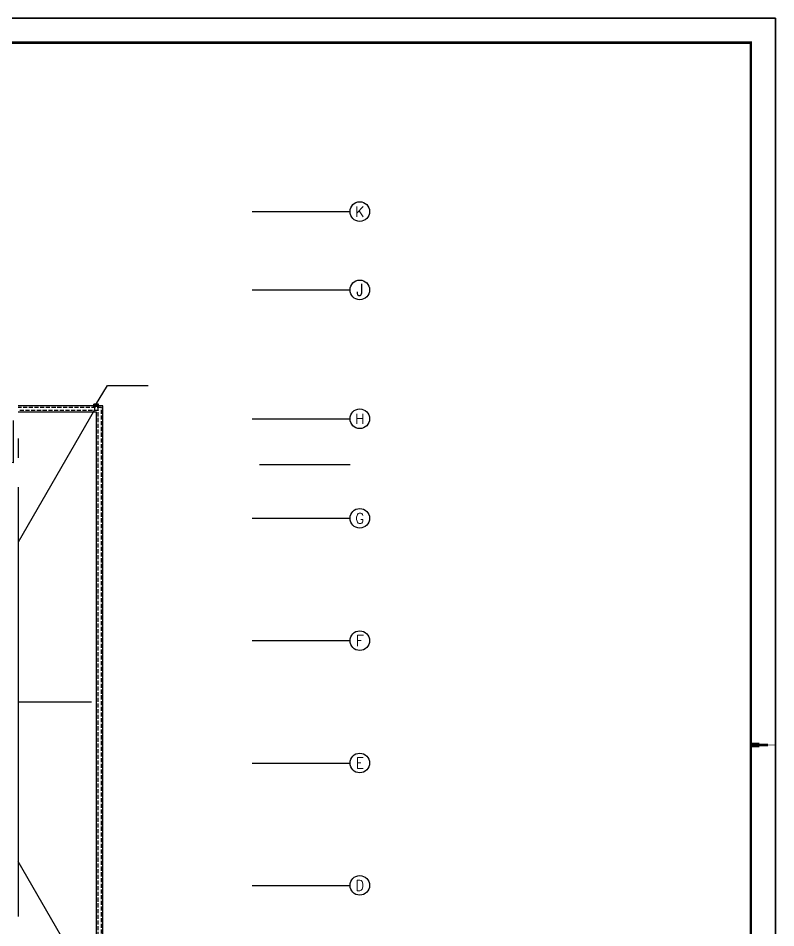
# Model space of a CAD drawing. Extents: x -55438775289 to -98440, y -7665632576 to 9496667396.
# Drawn here: x -154877 to -108414, y 111380 to 167135 of the extents above; entities that cross this region are included whole.
import ezdxf
from ezdxf.enums import TextEntityAlignment as Align

# ---------------------------------------------------------------- set-up
doc = ezdxf.new("R2010")
doc.units = 0
doc.header["$LTSCALE"] = 1000
doc.linetypes.add('行政综合楼底图$0$DASH', pattern=[0.35, 0.25, -0.1])
doc.layers.get('0').update_dxf_attribs({"linetype": 'CONTINUOUS'})
for name, color, linetype in [('0AR', 8, 'CONTINUOUS'), ('FRAME', 7, 'CONTINUOUS'), ('行政综合楼底图$0$AXIS', 8, 'CONTINUOUS'), ('行政综合楼底图$0$AXIS_TEXT', 8, 'CONTINUOUS'), ('行政综合楼底图$0$DIM_IDEN', 8, 'CONTINUOUS'), ('行政综合楼底图$0$LINE', 8, 'CONTINUOUS'), ('行政综合楼底图$0$LVTRY', 8, 'CONTINUOUS'), ('行政综合楼底图$0$WALL', 8, 'CONTINUOUS'), ('行政综合楼底图$0$WATER', 8, 'CONTINUOUS'), ('行政综合楼底图$0$WINDOW', 8, 'CONTINUOUS')]:
    doc.layers.add(name, color=color, linetype=linetype)
doc.layers.add('行政综合楼底图$0$_0', color=8, linetype='CONTINUOUS', lineweight=0)
doc.styles.add('行政综合楼底图$0$_TCH_AXIS', font='COMPLEX', dxfattribs={"bigfont": 'GBCBIG'})
doc.styles.add('行政综合楼底图$0$COMPLEX', font='COMPLEX')

# ---------------------------------------------------------------- blocks, each defined once
blk = doc.blocks.new('行政综合楼底图$0$54i6iws5oo7folpdusthhs')
at = {"color": 253}
for points in [[(6304, 5690), (3370, 5007), (2804, 3090)], [(40404, 5690), (37470, 5007), (37005, 3273)], [(6304, 2891), (3370, 2207), (2904, -4510)], [(40304, 2490), (37370, 1807), (37005, -4860)], [(6204, -5210), (3370, -5893), (2904, -9310)], [(13804, -5509), (7320, -5893), (6854, -9310)], [(21429, -9310), (14620, -8926), (14154, -5509)], [(29054, -5509), (22245, -5893), (21779, -9310)], [(31504, -5509), (29870, -5893), (29404, -9310)], [(36355, -5509), (35470, -5893), (35005, -9310)], [(40304, -5210), (37170, -5893), (36705, -9310)]]:
    blk.add_lwpolyline(points, dxfattribs=at)
at = {"layer": '行政综合楼底图$0$LINE'}
for points in [[(2804, 5690), (2804, 3090)], [(40404, 3090), (40404, 5690)], [(40705, 4190), (40705, 5390)], [(3104, 3090), (6204, 3273)], [(3104, 2690), (6204, 2873)], [(37005, 3273), (40105, 3090)], [(37005, 2873), (40105, 2690)], [(2904, 2490), (2904, -4510)], [(40304, 2490), (40304, -9310)], [(3204, -4860), (6204, -4860)], [(37005, -4860), (40004, -4860)], [(2904, -5210), (2904, -9310)], [(3204, -5210), (6204, -5210)], [(6504, -5509), (6504, -9310)], [(6854, -5509), (6854, -9310)], [(13804, -5509), (13804, -9310)], [(14154, -5509), (14154, -9310)], [(21429, -5509), (21429, -9310)], [(21779, -5509), (21779, -9310)], [(29054, -5509), (29054, -9310)], [(29404, -5509), (29404, -9310)], [(36355, -5509), (36355, -9310)], [(36705, -5509), (36705, -9310)], [(37005, -5210), (40004, -5210)], [(3204, -9310), (40004, -9310)], [(3204, -9710), (14404, -9710)], [(28804, -9660), (14404, -9660)], [(14404, -9710), (14404, -9660)], [(28804, -9710), (28804, -9660)], [(28804, -9710), (40004, -9710)]]:
    blk.add_lwpolyline(points, dxfattribs=at)
blk = doc.blocks.new('行政综合楼底图$0$儿童房给如果')
at = {"layer": '行政综合楼底图$0$WATER', "linetype": '行政综合楼底图$0$DASH', "ltscale": 0.1}
for p, q in [((368439, 688329), (368439, 688539)), ((368739, 688539), (368439, 688539)), ((368449, 688329), (368449, 688529)), ((368729, 688529), (368449, 688529)), ((368524, 688509), (368469, 688129)), ((368654, 688509), (368708, 688129)), ((368729, 688329), (368729, 688529)), ((368739, 688329), (368739, 688539))]:
    blk.add_line(p, q, dxfattribs=at)
blk.add_lwpolyline([(368654, 688509), (368524, 688509)], dxfattribs=at)
blk.add_circle((368589, 688454), 55, dxfattribs=at)
blk = doc.blocks.new('行政综合楼底图$0$q8458w58w645srhjsthh')
at = {"layer": '行政综合楼底图$0$LVTRY'}
for points in [[(-454093, 123560), (-446020, 128221)], [(-436243, 128221), (-436243, 123721)], [(-418393, 123560), (-426466, 128221)]]:
    blk.add_lwpolyline(points, dxfattribs=at)
at = {"layer": '行政综合楼底图$0$_0', "rotation": 90}
blk.add_blockref('行政综合楼底图$0$儿童房给如果', (234036, -245148), dxfattribs=at)
at = {"layer": '行政综合楼底图$0$_0', "xscale": -1, "rotation": 270}
blk.add_blockref('行政综合楼底图$0$儿童房给如果', (-1106522, -245148), dxfattribs=at)
blk = doc.blocks.new('行政综合楼底图$0$_AXISO')
blk.add_circle((0, 0), 0.5)
at = {"layer": '行政综合楼底图$0$AXIS_TEXT', "style": '行政综合楼底图$0$COMPLEX', "width": 1.041667}
blk.add_attdef('A', text='', height=0.56, dxfattribs=at).set_placement((-0.25, -0.28), (0.25, -0.28), align=Align.FIT)
blk = doc.blocks.new('行政综合楼底图')
blk.add_lwpolyline([(-820280, -77765), (-820280, -104065)])
at = {"layer": '行政综合楼底图$0$AXIS'}
for p, q in [((-805930, -60865), (-799930, -60865)), ((-805930, -65665), (-799930, -65665)), ((-805930, -73565), (-799930, -73565)), ((-805480, -76365), (-799930, -76365)), ((-805930, -79665), (-799930, -79665)), ((-805930, -87165), (-799930, -87165)), ((-805930, -94665), (-799930, -94665)), ((-805930, -102165), (-799930, -102165))]:
    blk.add_line(p, q, dxfattribs=at)
at = {"layer": '行政综合楼底图$0$DIM_IDEN'}
for p, q in [((-815530, -72740), (-814805, -71529)), ((-814805, -71529), (-812316, -71529))]:
    blk.add_line(p, q, dxfattribs=at)
at = {"layer": '行政综合楼底图$0$WINDOW'}
for points in [[(-820280, -109065), (-815080, -109065), (-815080, -72765), (-820280, -72765), (-820280, -72765)], [(-820280, -108665), (-815480, -108665), (-815480, -73165), (-820280, -73165)]]:
    blk.add_lwpolyline(points, dxfattribs=at)
at = {"layer": '行政综合楼底图$0$WINDOW', "color": 251, "linetype": '行政综合楼底图$0$DASH'}
for points in [[(-820280, -108965), (-815180, -108965), (-815180, -72865), (-820280, -72865)], [(-820280, -108765), (-815380, -108765), (-815380, -73065), (-820280, -73065)]]:
    blk.add_lwpolyline(points, dxfattribs=at)
at = {"layer": '行政综合楼底图$0$AXIS'}
ref = blk.add_blockref('行政综合楼底图$0$_AXISO', (-799330, -60865), dxfattribs=dict(at, xscale=1200, yscale=1200, zscale=1200))
ref.add_attrib('A', 'K', dxfattribs={"layer": '行政综合楼底图$0$AXIS_TEXT', "height": 623, "style": '行政综合楼底图$0$_TCH_AXIS'}).set_placement((-799612, -61177), (-799048, -61177), align=Align.FIT)
ref = blk.add_blockref('行政综合楼底图$0$_AXISO', (-799330, -65665), dxfattribs=dict(at, xscale=1200, yscale=1200, zscale=1200))
ref.add_attrib('A', 'J', dxfattribs={"layer": '行政综合楼底图$0$AXIS_TEXT', "height": 744, "style": '行政综合楼底图$0$_TCH_AXIS'}).set_placement((-799525, -66037), (-799135, -66037), align=Align.FIT)
ref = blk.add_blockref('行政综合楼底图$0$_AXISO', (-799330, -73565), dxfattribs=dict(at, xscale=1200, yscale=1200, zscale=1200))
ref.add_attrib('A', 'H', dxfattribs={"layer": '行政综合楼底图$0$AXIS_TEXT', "height": 608, "style": '行政综合楼底图$0$_TCH_AXIS'}).set_placement((-799620, -73870), (-799040, -73870), align=Align.FIT)
ref = blk.add_blockref('行政综合楼底图$0$_AXISO', (-799330, -79665), dxfattribs=dict(at, xscale=1200, yscale=1200, zscale=1200))
ref.add_attrib('A', 'G', dxfattribs={"layer": '行政综合楼底图$0$AXIS_TEXT', "height": 638, "style": '行政综合楼底图$0$_TCH_AXIS'}).set_placement((-799603, -79984), (-799057, -79984), align=Align.FIT)
ref = blk.add_blockref('行政综合楼底图$0$_AXISO', (-799330, -87165), dxfattribs=dict(at, xscale=1200, yscale=1200, zscale=1200))
ref.add_attrib('A', 'F', dxfattribs={"layer": '行政综合楼底图$0$AXIS_TEXT', "height": 668, "style": '行政综合楼底图$0$_TCH_AXIS'}).set_placement((-799585, -87500), (-799075, -87500), align=Align.FIT)
ref = blk.add_blockref('行政综合楼底图$0$_AXISO', (-799330, -94665), dxfattribs=dict(at, xscale=1200, yscale=1200, zscale=1200))
ref.add_attrib('A', 'E', dxfattribs={"layer": '行政综合楼底图$0$AXIS_TEXT', "height": 668, "style": '行政综合楼底图$0$_TCH_AXIS'}).set_placement((-799585, -95000), (-799075, -95000), align=Align.FIT)
ref = blk.add_blockref('行政综合楼底图$0$_AXISO', (-799330, -102165), dxfattribs=dict(at, xscale=1200, yscale=1200, zscale=1200))
ref.add_attrib('A', 'D', dxfattribs={"layer": '行政综合楼底图$0$AXIS_TEXT', "height": 653, "style": '行政综合楼底图$0$_TCH_AXIS'}).set_placement((-799594, -102492), (-799066, -102492), align=Align.FIT)
at = {"layer": '行政综合楼底图$0$LINE', "rotation": 90}
blk.add_blockref('行政综合楼底图$0$q8458w58w645srhjsthh', (-692059, 345328), dxfattribs=at)
at = {"layer": '行政综合楼底图$0$WALL', "color": 7, "xscale": -1, "rotation": 180}
blk.add_blockref('行政综合楼底图$0$54i6iws5oo7folpdusthhs', (-860984, -70575), dxfattribs=at)
blk = doc.blocks.new('a1')
at = {"layer": 'FRAME'}
blk.add_lwpolyline([(32220, 126240), (116320, 126240), (116320, 185640), (32220, 185640)], close=True, dxfattribs=at)
at = {"layer": 'FRAME', "const_width": 100}
blk.add_lwpolyline([(34720, 127240), (115320, 127240), (115320, 184640), (34720, 184640)], close=True, dxfattribs=at)
at = {"layer": 'FRAME'}
for points, const_width in [([(115320, 155940), (115670, 155940)], 200), ([(115320, 155940), (116020, 155940)], 100), ([(116320, 155940), (115320, 155940)], 35)]:
    blk.add_lwpolyline(points, dxfattribs=dict(at, const_width=const_width))
blk = doc.blocks.new('打印框')
at = {"layer": 'FRAME'}
blk.add_lwpolyline([(-894711, 340006), (-810611, 340006), (-810611, 280606), (-894711, 280606)], close=True, dxfattribs=at)

msp = doc.modelspace()

# ---------------------------------------------------------------- block references
at = {"layer": '0AR'}
msp.add_blockref('行政综合楼底图', (665403, 216146), dxfattribs=at)

# ---------------------------------------------------------------- next in the draw order: block references
at = {"layer": 'FRAME', "xscale": 1.5, "yscale": 1.5, "zscale": 1.5}
for name, p in [('a1', (-282920, -111325)), ('打印框', (1107477, -342874))]:
    msp.add_blockref(name, p, dxfattribs=at)

doc.saveas('drawing.dxf')
